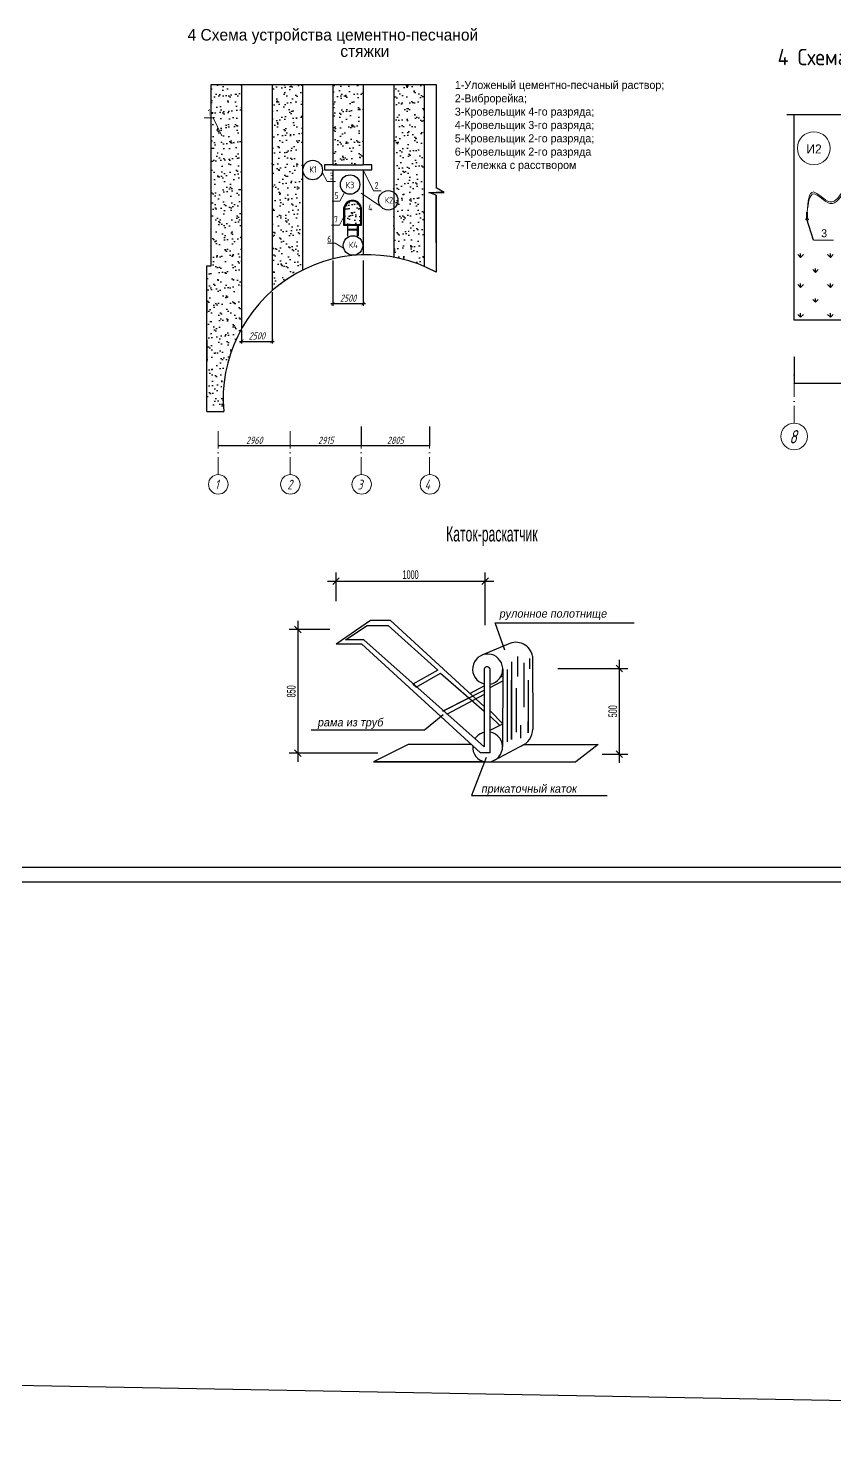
# Model space of a CAD drawing. Header units: millimetres. Extents: x 5763 to 12018931, y 39842 to 3600577.
# Drawn here: x 1072598 to 1128307, y 699059 to 795918 of the extents above; entities that cross this region are included whole.
import ezdxf

# ---------------------------------------------------------------- set-up
doc = ezdxf.new("R2010")
doc.units = ezdxf.units.MM
doc.linetypes.add('ACAD_ISO10W100', pattern=[18, 12, -3, 0, -3])
for name, color, linetype in [('!Форматы', 7, 'Continuous'), ('@Osi', 7, 'Continuous'), ('_Ramka_txt', 7, 'Continuous'), ('_Text', 7, 'Continuous'), ('KONTUR', 7, 'Continuous'), ('Архитектура', 7, 'Continuous'), ('обводка', 7, 'Continuous')]:
    doc.layers.add(name, color=color, linetype=linetype)
for name, color, linetype, lineweight in [('@0.15', 4, 'Continuous', 15), ('Nadpisi', 52, 'Continuous', 13), ('Основная', 7, 'Continuous', 30), ('текст', 7, 'Continuous', 30), ('Фасад толст', 7, 'Continuous', 80), ('Фасад тонк', 7, 'Continuous', 30)]:
    doc.layers.add(name, color=color, linetype=linetype, lineweight=lineweight)
doc.styles.add('MStandart', font='romans.shx', dxfattribs={"width": 0.85, "height": 3})
doc.styles.add('PSTUDIO', font='pstudio.shx')
doc.styles.add('RUSSWIN', font='russwin.shx', dxfattribs={"width": 0.6})
doc.styles.add('RUSSWIN_0_75', font='russwin.shx', dxfattribs={"width": 0.75})
doc.styles.get("Standard").update_dxf_attribs({"font": 'romans.shx', "width": 0.7, "oblique": 15, "height": 500})
doc.styles.add('style1', font='romans.shx', dxfattribs={"width": 0.7})
doc.styles.add('VSSP_ROMANS07', font='romans.shx', dxfattribs={"width": 0.7, "oblique": 15, "height": 250})
doc.dimstyles.new('ISO-25', dxfattribs={"dimtxt": 500, "dimasz": 250, "dimexe": 150, "dimexo": 100, "dimgap": 125, "dimtad": 1, "dimtxsty": 'Standard', "dimblk": 'ARCHTICK', "dimcen": 25, "dimdle": 150, "dimadec": 0, "dimazin": 0, "dimtfac": 1, "dimtmove": 0, "dimatfit": 3, "dimfxl": 1, "dimarcsym": 0})
doc.dimstyles.new('Копия ISO-25', dxfattribs={"dimtxt": 250, "dimasz": 100, "dimexe": 50, "dimexo": 50, "dimgap": 100, "dimtad": 1, "dimdec": 0, "dimtxsty": 'Standard', "dimblk": 'ARCHTICK', "dimcen": 50, "dimadec": 0, "dimazin": 0, "dimtfac": 1, "dimtdec": 0, "dimtmove": 0, "dimatfit": 3, "dimldrblk": 'ARCHTICK', "dimfxl": 1, "dimarcsym": 0})
doc.dimstyles.new('проба STANDARD1', dxfattribs={"dimscale": 200, "dimtxt": 2.3, "dimasz": 1.5, "dimexe": 2, "dimexo": 3, "dimgap": 0.5, "dimtad": 3, "dimdec": 0, "dimrnd": 2, "dimzin": 0, "dimdsep": 46, "dimtxsty": 'RUSSWIN', "dimblk": 'OBLIQUE', "dimblk1": 'OBLIQUE', "dimcen": 0, "dimdle": 2, "dimadec": 0, "dimazin": 0, "dimtfac": 1, "dimtdec": 0, "dimtix": 1, "dimtofl": 0, "dimtmove": 1, "dimatfit": 3, "dimldrblk": 'OBLIQUE', "dimfxl": 1, "dimtolj": 1, "dimtzin": 0, "dimarcsym": 0})

# ---------------------------------------------------------------- blocks, each defined once
blk = doc.blocks.new('_ArchTick')
at = {"color": 0, "linetype": 'ByBlock', "const_width": 0.15}
blk.add_lwpolyline([(-0.5, -0.5), (0.5, 0.5)], dxfattribs=at)
blk = doc.blocks.new('*D400')
at = {"layer": 'Defpoints', "color": 0, "transparency": 16777216}
for p in [(1085731, 767124), (1090706, 767124), (1090706, 767124)]:
    blk.add_point(p, dxfattribs=at)
at = {"layer": 'Архитектура', "color": 0, "lineweight": -2, "transparency": 16777216}
for p, q in [((1085731, 767124), (1090706, 767124)), ((1085731, 767074), (1085731, 767074))]:
    blk.add_line(p, q, dxfattribs=at)
at = {"layer": 'Архитектура', "color": 0, "lineweight": -2, "transparency": 16777216, "xscale": 100, "yscale": 100, "zscale": 100, "rotation": 180}
blk.add_blockref('_ArchTick', (1085731, 767124), dxfattribs=at)
at = {"layer": 'Архитектура', "color": 0, "lineweight": -2, "transparency": 16777216, "xscale": 100, "yscale": 100, "zscale": 100}
blk.add_blockref('_ArchTick', (1090706, 767124), dxfattribs=at)
at = {"layer": 'Архитектура', "color": 0, "lineweight": 20, "transparency": 16777216, "insert": (1088219, 767474), "char_height": 500, "attachment_point": 5}
blk.add_mtext('2960', dxfattribs=at)
blk = doc.blocks.new('*D401')
at = {"layer": 'Defpoints', "color": 0, "transparency": 16777216}
for p in [(1090706, 767124), (1095604, 767124), (1095604, 767124)]:
    blk.add_point(p, dxfattribs=at)
at = {"layer": 'Архитектура', "color": 0, "lineweight": -2, "transparency": 16777216}
blk.add_line((1090706, 767124), (1095604, 767124), dxfattribs=at)
at = {"layer": 'Архитектура', "color": 0, "lineweight": -2, "transparency": 16777216, "xscale": 100, "yscale": 100, "zscale": 100, "rotation": 180}
blk.add_blockref('_ArchTick', (1090706, 767124), dxfattribs=at)
at = {"layer": 'Архитектура', "color": 0, "lineweight": -2, "transparency": 16777216, "xscale": 100, "yscale": 100, "zscale": 100}
blk.add_blockref('_ArchTick', (1095604, 767124), dxfattribs=at)
at = {"layer": 'Архитектура', "color": 0, "lineweight": 20, "transparency": 16777216, "insert": (1093155, 767474), "char_height": 500, "width": 61153.46, "attachment_point": 5}
blk.add_mtext('2915', dxfattribs=at)
blk = doc.blocks.new('*D402')
at = {"layer": 'Defpoints', "color": 0, "transparency": 16777216}
for p in [(1095604, 768468), (1100315, 768468), (1100315, 767124)]:
    blk.add_point(p, dxfattribs=at)
at = {"layer": 'Архитектура', "color": 0, "lineweight": -2, "transparency": 16777216}
for p, q in [((1095604, 768418), (1095604, 767074)), ((1100315, 768418), (1100315, 767074)), ((1095604, 767124), (1100315, 767124))]:
    blk.add_line(p, q, dxfattribs=at)
at = {"layer": 'Архитектура', "color": 0, "lineweight": -2, "transparency": 16777216, "xscale": 100, "yscale": 100, "zscale": 100, "rotation": 180}
blk.add_blockref('_ArchTick', (1095604, 767124), dxfattribs=at)
at = {"layer": 'Архитектура', "color": 0, "lineweight": -2, "transparency": 16777216, "xscale": 100, "yscale": 100, "zscale": 100}
blk.add_blockref('_ArchTick', (1100315, 767124), dxfattribs=at)
at = {"layer": 'Архитектура', "color": 0, "lineweight": 20, "transparency": 16777216, "insert": (1097960, 767474), "char_height": 500, "attachment_point": 5}
blk.add_mtext('2805', dxfattribs=at)
blk = doc.blocks.new('*D403')
at = {"color": 0, "lineweight": -2, "transparency": 16777216}
for p, q in [((1089444, 777691), (1089444, 774154)), ((1087344, 775095), (1087344, 774154)), ((1087194, 774304), (1089594, 774304))]:
    blk.add_line(p, q, dxfattribs=at)
at = {"layer": 'Defpoints', "color": 0, "transparency": 16777216}
for p in [(1089444, 777791), (1087344, 775195), (1089444, 774304)]:
    blk.add_point(p, dxfattribs=at)
at = {"color": 0, "lineweight": -2, "transparency": 16777216, "xscale": 250, "yscale": 250, "zscale": 250, "rotation": 180}
blk.add_blockref('_ArchTick', (1087344, 774304), dxfattribs=at)
at = {"color": 0, "lineweight": -2, "transparency": 16777216, "xscale": 250, "yscale": 250, "zscale": 250}
blk.add_blockref('_ArchTick', (1089444, 774304), dxfattribs=at)
at = {"color": 0, "transparency": 16777216, "insert": (1088394, 774679), "char_height": 500, "width": 1299.6, "attachment_point": 5}
blk.add_mtext('2500', dxfattribs=at)
blk = doc.blocks.new('*D404')
at = {"color": 0, "lineweight": -2, "transparency": 16777216}
for p, q in [((1093644, 779888), (1093644, 776756)), ((1095744, 779888), (1095744, 776756)), ((1093494, 776906), (1095894, 776906))]:
    blk.add_line(p, q, dxfattribs=at)
at = {"layer": 'Defpoints', "color": 0, "transparency": 16777216}
for p in [(1093644, 779988), (1095744, 779988), (1095744, 776906)]:
    blk.add_point(p, dxfattribs=at)
at = {"color": 0, "lineweight": -2, "transparency": 16777216, "xscale": 250, "yscale": 250, "zscale": 250, "rotation": 180}
blk.add_blockref('_ArchTick', (1093644, 776906), dxfattribs=at)
at = {"color": 0, "lineweight": -2, "transparency": 16777216, "xscale": 250, "yscale": 250, "zscale": 250}
blk.add_blockref('_ArchTick', (1095744, 776906), dxfattribs=at)
at = {"color": 0, "transparency": 16777216, "insert": (1094694, 777281), "char_height": 500, "attachment_point": 5}
blk.add_mtext('2500', dxfattribs=at)
blk = doc.blocks.new('*D405')
at = {"layer": 'Defpoints', "color": 0, "transparency": 16777216}
for p in [(1065178, 771796), (1069688, 771796), (1069688, 770676)]:
    blk.add_point(p, dxfattribs=at)
at = {"layer": 'Архитектура', "color": 0, "lineweight": -2, "transparency": 16777216}
for p, q in [((1065178, 771746), (1065178, 770626)), ((1069688, 771746), (1069688, 770626)), ((1065178, 770676), (1069688, 770676))]:
    blk.add_line(p, q, dxfattribs=at)
at = {"layer": 'Архитектура', "color": 0, "lineweight": -2, "transparency": 16777216, "xscale": 100, "yscale": 100, "zscale": 100, "rotation": 180}
blk.add_blockref('_ArchTick', (1065178, 770676), dxfattribs=at)
at = {"layer": 'Архитектура', "color": 0, "lineweight": -2, "transparency": 16777216, "xscale": 100, "yscale": 100, "zscale": 100}
blk.add_blockref('_ArchTick', (1069688, 770676), dxfattribs=at)
at = {"layer": 'Архитектура', "color": 0, "lineweight": 20, "transparency": 16777216, "insert": (1067433, 771026), "char_height": 500, "width": 87154.5, "attachment_point": 5}
blk.add_mtext('3220', dxfattribs=at)
blk = doc.blocks.new('_OBLIQUE')
at = {"color": 0, "linetype": 'ByBlock'}
blk.add_line((-0.5, -0.5), (0.5, 0.5), dxfattribs=at)
blk = doc.blocks.new('*D80')
at = {"color": 0, "lineweight": -2, "ltscale": 2000, "transparency": 16777216}
for p, q in [((415675, 116241), (423341, 116241)), ((416075, 115326), (416075, 116641)), ((422941, 114216), (422941, 116641))]:
    blk.add_line(p, q, dxfattribs=at)
at = {"layer": 'Defpoints', "color": 0, "ltscale": 2000, "transparency": 16777216}
for p in [(422941, 116241), (416075, 114726), (422941, 113616)]:
    blk.add_point(p, dxfattribs=at)
at = {"color": 0, "lineweight": -2, "ltscale": 2000, "transparency": 16777216, "xscale": 300, "yscale": 300, "zscale": 300, "rotation": 180}
blk.add_blockref('_OBLIQUE', (416075, 116241), dxfattribs=at)
at = {"color": 0, "lineweight": -2, "ltscale": 2000, "transparency": 16777216, "xscale": 300, "yscale": 300, "zscale": 300}
blk.add_blockref('_OBLIQUE', (422941, 116241), dxfattribs=at)
at = {"color": 0, "ltscale": 2000, "transparency": 16777216, "insert": (419508, 116541), "char_height": 400, "attachment_point": 5, "style": 'RUSSWIN'}
blk.add_mtext('\\A1;1000', dxfattribs=at)
blk = doc.blocks.new('*D81')
at = {"color": 0, "lineweight": -2, "ltscale": 2000, "transparency": 16777216}
for p, q in [((414316, 114420), (414316, 107929)), ((415795, 114020), (413916, 114020)), ((418002, 108329), (413916, 108329))]:
    blk.add_line(p, q, dxfattribs=at)
at = {"layer": 'Defpoints', "color": 0, "ltscale": 2000, "transparency": 16777216}
for p in [(416395, 114020), (414316, 108329), (418602, 108329)]:
    blk.add_point(p, dxfattribs=at)
at = {"color": 0, "lineweight": -2, "ltscale": 2000, "transparency": 16777216, "xscale": 300, "yscale": 300, "zscale": 300}
for p, rotation in [((414316, 114020), 90), ((414316, 108329), 270)]:
    blk.add_blockref('_OBLIQUE', p, dxfattribs=dict(at, rotation=rotation))
at = {"color": 0, "ltscale": 2000, "transparency": 16777216, "insert": (414016, 111175), "char_height": 400, "attachment_point": 5, "rotation": 90, "style": 'RUSSWIN'}
blk.add_mtext('\\A1;850', dxfattribs=at)
blk = doc.blocks.new('*D82')
at = {"color": 0, "lineweight": -2, "ltscale": 2000, "transparency": 16777216}
for p, q in [((429113, 112630), (429113, 107886)), ((426289, 112230), (429513, 112230)), ((428330, 108286), (429513, 108286))]:
    blk.add_line(p, q, dxfattribs=at)
at = {"layer": 'Defpoints', "color": 0, "ltscale": 2000, "transparency": 16777216}
for p in [(425689, 112230), (427730, 108286), (429113, 108286)]:
    blk.add_point(p, dxfattribs=at)
at = {"color": 0, "lineweight": -2, "ltscale": 2000, "transparency": 16777216, "xscale": 300, "yscale": 300, "zscale": 300}
for p, rotation in [((429113, 112230), 90), ((429113, 108286), 270)]:
    blk.add_blockref('_OBLIQUE', p, dxfattribs=dict(at, rotation=rotation))
at = {"color": 0, "ltscale": 2000, "transparency": 16777216, "insert": (428813, 110258), "char_height": 400, "attachment_point": 5, "rotation": 90, "style": 'RUSSWIN'}
blk.add_mtext('\\A1;500', dxfattribs=at)
blk = doc.blocks.new('*D443')
at = {"layer": 'Defpoints', "color": 0, "transparency": 16777216}
for p in [(1125493, 773264), (1140307, 773264), (1140307, 771424)]:
    blk.add_point(p, dxfattribs=at)
at = {"layer": 'Архитектура', "color": 0, "lineweight": -2, "transparency": 16777216}
for p, q in [((1125493, 773214), (1125493, 771374)), ((1140307, 773214), (1140307, 771374)), ((1125493, 771424), (1140307, 771424))]:
    blk.add_line(p, q, dxfattribs=at)
at = {"layer": 'Архитектура', "color": 0, "lineweight": -2, "transparency": 16777216, "xscale": 100, "yscale": 100, "zscale": 100, "rotation": 180}
blk.add_blockref('_ArchTick', (1125493, 771424), dxfattribs=at)
at = {"layer": 'Архитектура', "color": 0, "lineweight": -2, "transparency": 16777216, "xscale": 100, "yscale": 100, "zscale": 100}
blk.add_blockref('_ArchTick', (1140307, 771424), dxfattribs=at)
at = {"layer": 'Архитектура', "color": 0, "lineweight": 20, "transparency": 16777216, "insert": (1132900, 771774), "char_height": 500, "attachment_point": 5}
blk.add_mtext('6440', dxfattribs=at)
blk = doc.blocks.new('апр')
at = {"ltscale": 2000}
for p, q in [((423846.9, 113070.2), (423396.2, 114321)), ((423396.2, 114321), (429798.5, 114321)), ((421010.7, 110101.9), (420152.1, 109387.2)), ((420152.1, 109387.2), (414928.6, 109387.2)), ((422988.2, 108138.4), (422312, 106387.3)), ((422312, 106387.3), (428549.8, 106387.3))]:
    blk.add_line(p, q, dxfattribs=at)
at = {"layer": 'Фасад толст', "color": 0, "lineweight": 30}
for p, q in [((416075.2, 113366.1), (417668.4, 114442.4)), ((417668.4, 114442.4), (418560.6, 114442.4)), ((418560.6, 114442.4), (422887.1, 110477.2)), ((416508.2, 113544.2), (417501.5, 114205.6)), ((417501.5, 114205.6), (418469.3, 114205.6)), ((418469.3, 114205.6), (420761.5, 112145)), ((416075.2, 113366.1), (417246.8, 113366.1)), ((417348.7, 113544.2), (416508.2, 113544.2)), ((417246.8, 113366.1), (422726, 108348)), ((422887.1, 108625), (417348.7, 113544.2)), ((423996, 113340.6), (422786.8, 112838.6)), ((425117.5, 112789.9), (425132.4, 109434.9)), ((420761.5, 112145), (419613.9, 111504.4)), ((419767.8, 111365.8), (420878.9, 112004.5)), ((420878.9, 112004.5), (422887.1, 110256.9)), ((422887.1, 112195.8), (422887.1, 108625)), ((423167.2, 108348), (423167.2, 112195.8)), ((423647.6, 111832.9), (423749.7, 111887.2)), ((423749.7, 112195.8), (423738, 108618.4)), ((419613.9, 111504.4), (419767.8, 111365.8)), ((420991.4, 110264), (422887.1, 111226.3)), ((422230.2, 111079.3), (422887.1, 111428.6)), ((423167.2, 111359.9), (423749.7, 111654.4)), ((422204.6, 110879.8), (420991.4, 110264)), ((422887.1, 111027.7), (421157.3, 110114.6)), ((423167.2, 110271.9), (423749.7, 109686.7)), ((423167.2, 110032.3), (423594.4, 109615.9)), ((423167.2, 109394.8), (423749.7, 109686.7)), ((419399.3, 108727.8), (417804.7, 107930.5)), ((422311.3, 108727.8), (419399.3, 108727.8)), ((424738.7, 108727.8), (428136.4, 108727.8)), ((428136.4, 108727.8), (427106.8, 107930.5)), ((422922.5, 107930.5), (417804.7, 107930.5)), ((417804.7, 107930.5), (427106.8, 107930.5)), ((423167.2, 108348), (422726, 108348))]:
    blk.add_line(p, q, dxfattribs=at)
blk.add_lwpolyline([(424738.7, 108727.8), (423346, 107997.1)], dxfattribs=at)
for centre, radius, start, end in [((424358.9, 112662.4), 769.2, 9.536286, 118.156096), ((423053.7, 112195.8), 696, 279.34627, 256.147577), ((423027.2, 112158), 145.1, 344.883285, 164.883285), ((423049.7, 108618.4), 688.3, 174.920292, 80.168716), ((423049.7, 108618.4), 688.3, 103.6697, 146.999563), ((424259.9, 109457.5), 872.7, 292.588204, 358.517327)]:
    blk.add_arc(centre, radius, start, end, dxfattribs=at)
at = {"layer": 'Фасад тонк', "color": 0, "lineweight": 30}
for p, q in [((424157.5, 112539.3), (424157.5, 108968.3)), ((424423.4, 112775.4), (424423.4, 111860.5)), ((424718.9, 112480.3), (424718.9, 110443.9)), ((424984.9, 112686.9), (424984.9, 112214.7)), ((423950.6, 112185.2), (423950.6, 108850.2)), ((424157.5, 108968.3), (424157.5, 111683.5)), ((424157.5, 111683.5), (424157.5, 109470)), ((424364.3, 111329.3), (424364.3, 109292.9)), ((424925.8, 111683.5), (424925.8, 109263.4)), ((424925.8, 109263.4), (424925.8, 109794.6)), ((424571.2, 109617.6), (424571.2, 109027.3))]:
    blk.add_line(p, q, dxfattribs=at)
at = {"insert": (423248.1, 118312.9), "char_height": 700, "width": 9196.261, "attachment_point": 5, "style": 'RUSSWIN'}
blk.add_mtext('Каток-раскатчик', dxfattribs=at)
at = {"layer": 'Nadpisi', "style": 'RUSSWIN_0_75', "oblique": 9}
for s, p in [('рулонное полотнище', (423577.4, 114567.2)), ('рама из труб', (415215.1, 109563.3)), ('прикаточный каток', (422752.5, 106514))]:
    blk.add_text(s, height=375, dxfattribs=at).set_placement(p)
at = {"ltscale": 2000}
dim = blk.add_linear_dim(base=(422941.2, 116240.8), p1=(416075.2, 114726), p2=(422941.2, 113616.5), text='1000', dimstyle='проба STANDARD1', override={"dimtxt": 2}, dxfattribs=at)
dim.commit()
dim.dimension.update_dxf_attribs({"geometry": '*D80', "text_midpoint": (419508.2, 116540.8)})
for base, p1, p2, text, picture, middle in [((414315.5, 108329.1), (416395.3, 114020.5), (418602, 108329.1), '850', '*D81', (414015.5, 111174.8)), ((429112.6, 108285.6), (425689.3, 112230), (427730.1, 108285.6), '500', '*D82', (428812.6, 110257.8))]:
    dim = blk.add_linear_dim(base=base, p1=p1, p2=p2, angle=90, text=text, dimstyle='проба STANDARD1', override={"dimtxt": 2}, dxfattribs=at)
    dim.commit()
    dim.dimension.update_dxf_attribs({"geometry": picture, "text_midpoint": middle})

msp = doc.modelspace()

# ---------------------------------------------------------------- hatches: boundary and pattern name
h = msp.add_hatch()
h.set_pattern_fill('AR-SAND', color=256, scale=16.8)
h.set_pattern_definition([(37.5, (195984.1, 84075.1), (-26.88053, 822.21424), [0, -648.6144, 0, -725.424, 0, -693.42]), (7.5, (195984.1, 84075.1), (755.1991, 1204.2662), [0, -349.9104, 0, -584.6064, 0, -224.028]), (327.5, (195459.24, 84075.1), (1328.8672, 2.41447), [0, -213.36, 0, -768.096, 0, -1002.792]), (317.5, (195459.2, 84075.1), (1282.7748, 374.5213), [0, -106.68, 0, -503.5296, 0, -576.072])])
h.paths.add_polyline_path([(1087344.1924, 792021.29875), (1086809.17225, 792021.29875), (1085969.17225, 792021.29875), (1085244.1924, 792021.29875), (1085244.1924, 779522.09619), (1085076.1924, 779522.09619), (1084941.7924, 779522.09619), (1084941.7924, 769561.12029), (1086096.00769, 769561.12029, -0.0189560825), (1086067.38971, 770315.69877, -0.1286696014), (1087344.1924, 775195.27061)])
h = msp.add_hatch()
h.set_pattern_fill('AR-SAND', color=256, scale=16.8)
h.set_pattern_definition([(37.5, (10760.5, 75186.85), (-26.88053, 822.21424), [0, -648.6144, 0, -725.424, 0, -693.42]), (7.5, (10760.5, 75186.9), (755.1991, 1204.2662), [0, -349.9104, 0, -584.6064, 0, -224.028]), (327.5, (10235.65, 75186.85), (1328.8672, 2.41447), [0, -213.36, 0, -768.096, 0, -1002.792]), (317.5, (10235.7, 75186.9), (1282.7748, 374.5213), [0, -106.68, 0, -503.5296, 0, -576.072])])
h.paths.add_polyline_path([(1091544.1924, 792021.29875), (1089444.1924, 792021.29875), (1089444.1924, 777790.75087, -0.0638787151), (1091544.1924, 779210.97414)])
h.paths.add_polyline_path([(1095744.1924, 792021.29875), (1093644.1924, 792021.29875), (1093644.1924, 786477.24639), (1095744.1924, 786477.24639)])
h.paths.add_polyline_path([(1099944.1924, 792021.29875), (1097844.1924, 792021.29875), (1097844.1924, 780111.33473, -0.0552206607), (1099944.1924, 779476.7033)])
h = msp.add_hatch()
h.set_pattern_fill('GRASS', color=256, scale=57.5)
h.set_pattern_definition([(90, (-716458.1, -172083.1), (-1032.72945, 1032.72945), [273.8438, -1791.6152]), (45, (-716458, -172083), (-1032.7295, 1032.7295), [273.8438, -1186.6562]), (135, (-716458, -172083), (-1032.7295, -1032.7295), [273.8438, -1186.6562])])
h.paths.add_polyline_path([(1140926.02426, 789957.68776), (1138051.02426, 789957.68776), (1135406.02426, 789957.68035), (1134397.65862, 789957.68107), (1134397.65862, 785924.05519), (1132990.89565, 783234.25463), (1129976.41201, 781186.79291), (1125493.01687, 780584.59739), (1125493.01687, 775771.28773), (1126781.02426, 775771.28773), (1140926.02426, 775771.28773)])
at = {"layer": 'обводка', "linetype": 'ByBlock', "lineweight": 25, "ltscale": 0.5}
h = msp.add_hatch(dxfattribs=at)
h.set_pattern_fill('AR-SAND', color=256, scale=11.2, style=0)
h.set_pattern_definition([(37.5, (992304.43, 911640.03), (-17.9204, 548.1428), [0, -432.4096, 0, -483.616, 0, -462.28]), (7.5, (992304.4, 911640), (503.466, 802.844), [0, -233.2736, 0, -389.7376, 0, -149.352]), (327.5, (991954.52, 911640.03), (885.9115, 1.6096), [0, -142.24, 0, -512.064, 0, -668.528]), (317.5, (991954.5, 911640), (855.1832, 249.681), [0, -71.12, 0, -335.6864, 0, -384.048])])
h.paths.add_polyline_path([(1095546.86268, 783534.68714, 0.8142768679), (1094462.10912, 783534.68714), (1094462.10912, 782348.87034), (1095546.86268, 782348.87034)])

# ---------------------------------------------------------------- linework, layer by layer
at = {"layer": '!Форматы'}
msp.add_line((1124987.07722, 789957.68776), (1140926.02426, 789957.68776), dxfattribs=at)
msp.add_line((1124987.07722, 789957.68776), (1140926.02426, 789957.68776), dxfattribs=at)
at = {"ltscale": 100}
for p, q in [((1085244.1924, 792021.29875), (1100767.3924, 792021.29875)), ((1085244.1924, 779522.09619), (1085244.1924, 792021.29875)), ((1085244.1924, 792021.29875), (1100767.3924, 792021.29875)), ((1100767.3924, 792021.29875), (1100767.3924, 784901.1933)), ((1100767.3924, 784380.24377), (1100767.3924, 781101.29875)), ((1084941.7924, 769465.83883), (1084941.7924, 779522.09619)), ((1084941.7924, 769465.83883), (1084941.7924, 779522.09619)), ((1141156.02426, 775771.28773), (1125493.01687, 775771.28773)), ((1140926.02426, 775771.28773), (1125493.01687, 775771.28773))]:
    msp.add_line(p, q, dxfattribs=at)
for p, q in [((1087344.1924, 792021.29875), (1087344.1924, 775194.92862)), ((1089444.1924, 792021.29875), (1089444.1924, 777790.94367)), ((1091544.1924, 792021.29875), (1091544.1924, 779211.13616)), ((1093644.1924, 792021.29875), (1093644.1924, 786477.24639)), ((1093644.1924, 792021.29875), (1093644.1924, 786477.24639)), ((1095744.1924, 792021.29875), (1095744.1924, 786477.24639)), ((1095744.1924, 792021.29875), (1097844.1924, 792021.29875)), ((1097844.1924, 792021.29875), (1097844.1924, 780111.33473)), ((1099944.1924, 792021.29875), (1099944.1924, 779476.86062)), ((1125493.01687, 775771.28773), (1125493.01687, 789957.68776)), ((1093644.1924, 786477.24639), (1093056.1924, 786477.24639)), ((1093056.1924, 786477.24639), (1093056.1924, 786141.24639)), ((1093056.1924, 786141.24639), (1095744.1924, 786141.24639)), ((1093644.1924, 786477.24639), (1095744.1924, 786477.24639)), ((1093644.1924, 786141.24639), (1093644.1924, 779988.25409)), ((1096332.1924, 786477.24639), (1095744.1924, 786477.24639)), ((1095744.1924, 786141.24639), (1096332.1924, 786141.24639)), ((1095744.1924, 786141.24639), (1095744.1924, 780274.00417)), ((1096332.1924, 786141.24639), (1096332.1924, 786477.24639)), ((1100767.3924, 784380.24377), (1100279.76638, 784566.5694)), ((1100279.76638, 784566.5694), (1101334.33871, 784566.5694)), ((1101334.33871, 784566.5694), (1100767.3924, 784901.1933)), ((1101334.33871, 784566.5694), (1100767.3924, 784566.5694)), ((1100767.3924, 781101.29875), (1100767.3924, 784380.24377)), ((1126817.32089, 781284.96291), (1126378.01983, 782728.82626)), ((1100767.3924, 781101.29875), (1100767.3924, 779079.3554)), ((1125493.01687, 775771.28773), (1125493.01687, 780584.59739)), ((1084941.7924, 779522.09619), (1085244.1924, 779522.09619)), ((1084941.7924, 777121.12029), (1084941.7924, 776281.12029)), ((1084941.7924, 774381.29875), (1084941.7924, 773121.29875)), ((1084941.7924, 773761.12029), (1084941.7924, 772921.12029)), ((1084941.7924, 769465.83883), (1086103.85319, 769465.83883)), ((1246140.57295, 699059.43604), (797416.99072, 707300.74709))]:
    msp.add_line(p, q)
at = {"color": 0, "lineweight": 0}
msp.add_circle((1126848.46219, 787628.13838), 1136.84148, dxfattribs=at)
at = {"ltscale": 100}
msp.add_arc((1096029.7924, 770315.69877), 9962.25533, 61.6045100206, 184.8937355157, dxfattribs=at)
at = {"layer": '@0.15', "color": 0, "ltscale": 0.1}
for p, q in [((1126351.06489, 782785.80833), (1126287.81379, 782734.40809)), ((1126351.06489, 782785.80833), (1126351.06489, 783208.35118)), ((1126422.47868, 783208.35118), (1126422.47868, 782785.80833)), ((1126422.47868, 782785.80833), (1126485.72978, 782734.40809))]:
    msp.add_line(p, q, dxfattribs=at)
msp.add_lwpolyline([(1126485.72978, 782734.40809), (1126485.72978, 782683.00786), (1126287.81379, 782683.00786), (1126287.81379, 782734.40809)], dxfattribs=at)
for points in [[(1128960.76279, 784867.17301), (1127960.66036, 783934.4176), (1126816.02819, 784609.38865), (1126386.77178, 783208.35118)], [(1129017.94024, 784808.28256), (1127981.0864, 783811.61799), (1126836.45423, 784486.58904), (1126386.77178, 783208.35118)]]:
    msp.add_spline(points, degree=3, dxfattribs=at)
at = {"layer": '@Osi', "color": 0, "lineweight": 0}
msp.add_line((1126817.32089, 781284.96291), (1128197.32089, 781284.96291), dxfattribs=at)
at = {"layer": 'KONTUR'}
msp.add_line((1213227.99966, 736997.86706), (1045027.99966, 736997.86706), dxfattribs=at)
at = {"layer": 'Архитектура', "color": 7}
msp.add_line((1124987.07722, 789957.68776), (1140926.02426, 789957.68776), dxfattribs=at)
at = {"layer": 'Архитектура', "color": 7, "linetype": 'ACAD_ISO10W100', "lineweight": 20, "ltscale": 100}
for p, q in [((1125493.01687, 768664.288), (1125493.01687, 773264.28776)), ((1085731.38971, 765108.37261), (1085731.38971, 768468.37243)), ((1090705.71078, 765108.37261), (1090705.71078, 768468.37243)), ((1095604.25717, 765108.37261), (1095604.25717, 768468.37243)), ((1100315.4724, 765108.37261), (1100315.4724, 768468.37243))]:
    msp.add_line(p, q, dxfattribs=at)
at = {"layer": 'Архитектура', "color": 7, "lineweight": 20}
for centre, radius in [((1125493.01687, 767744.288), 920), ((1125493.01687, 767744.288), 920), ((1085731.38971, 764436.37261), 672), ((1085731.38971, 764436.37261), 672), ((1090705.71078, 764436.37261), 672), ((1090705.71078, 764436.37261), 672), ((1095631.97661, 764436.37261), 672), ((1100346.61405, 764436.37261), 672)]:
    msp.add_circle(centre, radius, dxfattribs=at)
at = {"layer": 'обводка', "linetype": 'ByBlock', "lineweight": 18, "ltscale": 0.5}
for p, q in [((1085373.34437, 789719.09474), (1084751.61811, 789719.09474)), ((1085373.34437, 789719.09474), (1085968.39322, 788488.22735)), ((1093241.22028, 785322.57093), (1092907.23475, 785974.17716)), ((1096442.82878, 784684.48339), (1095744.1924, 786141.24639)), ((1093833.34939, 785322.57093), (1093241.22028, 785322.57093)), ((1094135.23661, 783982.31041), (1094448.0161, 784571.11092)), ((1096442.82878, 784684.48339), (1096986.32547, 784684.48339)), ((1094135.23661, 783982.31041), (1093591.73992, 783982.31041)), ((1095601.67729, 784525.13863), (1096954.22466, 783597.4191)), ((1094093.60403, 782323.61187), (1094406.64575, 782907.97032)), ((1094093.60403, 782323.61187), (1093550.10734, 782323.61187)), ((1093811.85112, 781086.35027), (1093268.35443, 781086.35027)), ((1093811.85112, 781086.35027), (1094388.03484, 780736.34002))]:
    msp.add_line(p, q, dxfattribs=at)
at = {"layer": 'обводка', "linetype": 'ByBlock', "lineweight": 25, "ltscale": 0.5}
for p, q in [((1094406.10912, 782292.87034), (1094406.10912, 783540.28034)), ((1094462.10912, 782348.87034), (1094462.10912, 783540.28034)), ((1095546.86268, 783540.28034), (1095546.86268, 782348.87034)), ((1095602.86268, 783540.28034), (1095602.86268, 782292.87034)), ((1095602.86268, 782292.87034), (1094406.10912, 782292.87034)), ((1095546.86268, 782348.87034), (1094462.10912, 782348.87034)), ((1094645.46014, 782292.87034), (1094645.46014, 781580.1838)), ((1094679.06014, 781580.1838), (1094679.06014, 782292.87034)), ((1095348.32363, 782015.5708), (1094679.06014, 782015.5708)), ((1094679.06014, 781988.7789), (1095348.32363, 781988.7789)), ((1095348.32363, 781580.1838), (1095348.32363, 782292.87034)), ((1095348.32363, 781988.7789), (1095348.32363, 782015.5708)), ((1095381.92363, 782292.87034), (1095381.92363, 781580.1838)), ((1094645.46014, 781580.1838), (1094679.06014, 781580.1838)), ((1095381.92363, 781580.1838), (1095348.32363, 781580.1838))]:
    msp.add_line(p, q, dxfattribs=at)
for centre in [(1092251.88324, 786122.83248), (1094832.16668, 785122.48405), (1097466.52009, 784032.31839), (1095034.87294, 780918.5061)]:
    msp.add_circle(centre, 672, dxfattribs=at)
for radius in [609.86442, 553.86442]:
    msp.add_arc((1095004.4859, 783422.46758), radius, 11.1383421593, 168.8616578407, dxfattribs=at)
at = {"layer": 'Основная'}
msp.add_line((1212227.99966, 737997.86706), (1046627.99966, 737997.86706), dxfattribs=at)

# ---------------------------------------------------------------- block references
at = {"layer": 'текст', "xscale": 1.5, "yscale": 1.5, "zscale": 1.5}
msp.add_blockref('апр', (469749.25608, 583391.93423), dxfattribs=at)

# ---------------------------------------------------------------- texts
at = {"color": 7, "lineweight": 18, "ltscale": 0.5, "style": 'PSTUDIO'}
for s, p in [('4 Схема устройства цементно-песчаной ', (1083614.78186, 795055.12637)), ('стяжки', (1094158.52428, 793927.31155))]:
    msp.add_text(s, height=800, dxfattribs=at).set_placement(p)
at = {"color": 7, "lineweight": 18, "ltscale": 0.5, "style": 'MStandart', "width": 0.85}
msp.add_text('4 Схема устройства огрунтовки основания', height=1127, dxfattribs=at).set_placement((1124351.18672, 793355.2868))
at = {"color": 0, "lineweight": 0, "insert": (1126336.2047, 787886.21153), "char_height": 621, "width": 36483.6279345, "attachment_point": 1, "style": 'PSTUDIO'}
msp.add_mtext('И2', dxfattribs=at)
at = {"layer": '_Ramka_txt', "color": 0, "lineweight": 15, "style": 'PSTUDIO'}
msp.add_text('3', height=552, dxfattribs=at).set_placement((1127353.12696, 781484.05283))
at = {"layer": '_Text', "color": 0, "insert": (1102062.75297, 792269.0576), "char_height": 552, "width": 30354.3547683, "attachment_point": 1, "style": 'PSTUDIO'}
msp.add_mtext('1-Уложеный цементно-песчаный раствор;\\P2-Виброрейка;\\P3-Кровельщик 4-го разряда;\\P4-Кровельщик 3-го разряда;\\P5-Кровельщик 2-го разряда;\\P6-Кровельщик 2-го разряда\\P7-Тележка с расствором', dxfattribs=at)
at = {"layer": 'Архитектура', "color": 7, "lineweight": 20, "style": 'VSSP_ROMANS07', "oblique": 15, "width": 0.7}
for s, height, p in [('8', 920, (1125158.84308, 767261.3864)), ('1', 672, (1085500.25289, 764083.64449)), ('2', 672, (1090491.07482, 764083.64449)), ('3', 672, (1095343.08352, 764083.64449)), ('4', 672, (1099976.07109, 764083.64449))]:
    msp.add_text(s, height=height, dxfattribs=at).set_placement(p)
at = {"layer": 'обводка', "linetype": 'ByBlock', "lineweight": 18, "ltscale": 0.5, "char_height": 448, "style": 'style1'}
for s, insert, width, attachment_point in [('{\\Fromans.shx|c204;1}', (1085008.0097, 790327.88951), 775.8782931, 1), ('{\\Fromans.shx|c204;3}', (1093417.73259, 785931.36571), 1321.0246949, 1), ('{\\Fromans.shx|c204;5}', (1093754.4793, 784591.10519), 791.3009384, 1), ('{\\Fromans.shx|c204;2}', (1096795.84875, 785293.27817), 763.5635891, 3), ('{\\Fromans.shx|c204;4}', (1096082.26764, 783753.96314), 749.765849, 1), ('{\\Fromans.shx|c204;7}', (1093712.84672, 782932.40665), 791.3009384, 1), ('{\\Fromans.shx|c204;6}', (1093258.77626, 781592.79326), 791.3009384, 1)]:
    msp.add_mtext(s, dxfattribs=dict(at, insert=insert, width=width, attachment_point=attachment_point))
at = {"layer": 'обводка', "linetype": 'ByBlock', "lineweight": 25, "ltscale": 0.5, "char_height": 448, "width": 975.216023, "attachment_point": 1}
for s, insert, style in [('{\\Fromans.shx|c204;К1}', (1092028.67972, 786386.04318), 'style1'), ('{\\Fromans.shx|c204;К3}', (1094523.4781, 785308.89988), 'MStandart'), ('{\\Fromans.shx|c204;К2}', (1097235.41234, 784264.92291), 'style1'), ('{\\Fromans.shx|c204;К4}', (1094745.52042, 781183.15368), 'MStandart')]:
    msp.add_mtext(s, dxfattribs=dict(at, insert=insert, style=style))

# ---------------------------------------------------------------- dimensions: what is measured, and where the dimension line sits
for base, p1, p2, picture, middle in [((1095744.1924, 776906.23648), (1093644.1924, 779988.25409), (1095744.1924, 779988.25409), '*D404', (1094694.1924, 777281.23648)), ((1089444.1924, 774304.10871), (1087344.1924, 775194.92862), (1089444.1924, 777790.94367), '*D403', (1088394.1924, 774679.10871))]:
    dim = msp.add_linear_dim(base=base, p1=p1, p2=p2, text='2500', dimstyle='ISO-25')
    dim.commit()
    dim.dimension.update_dxf_attribs({"geometry": picture, "text_midpoint": middle})
at = {"layer": 'Архитектура', "color": 7, "lineweight": 20}
for base, p1, p2, text, picture, middle in [((1140307.32426, 771424.288), (1125493.01687, 773264.28776), (1140307.32426, 773264.28776), '6440', '*D443', (1132900.17056, 771774.288)), ((1069687.6576, 770676.10204), (1065178.25867, 771796.10189), (1069687.6576, 771796.10189), '3220', '*D405', (1067432.95814, 771026.10204)), ((1100315.4724, 767124.37261), (1095604.25717, 768468.37243), (1100315.4724, 768468.37243), '2805', '*D402', (1097959.86479, 767474.37261)), ((1095604.25717, 767124.37261), (1090705.71078, 767124.37261), (1095604.25717, 767124.37261), '2915', '*D401', (1093154.98398, 767474.37261)), ((1090705.71078, 767124.37261), (1085731.38971, 767124.37261), (1090705.71078, 767124.37261), '2960', '*D400', (1088218.55024, 767474.37261))]:
    dim = msp.add_linear_dim(base=base, p1=p1, p2=p2, text=text, dimstyle='Копия ISO-25', dxfattribs=at)
    dim.commit()
    dim.dimension.update_dxf_attribs({"geometry": picture, "text_midpoint": middle})

doc.saveas('drawing.dxf')
